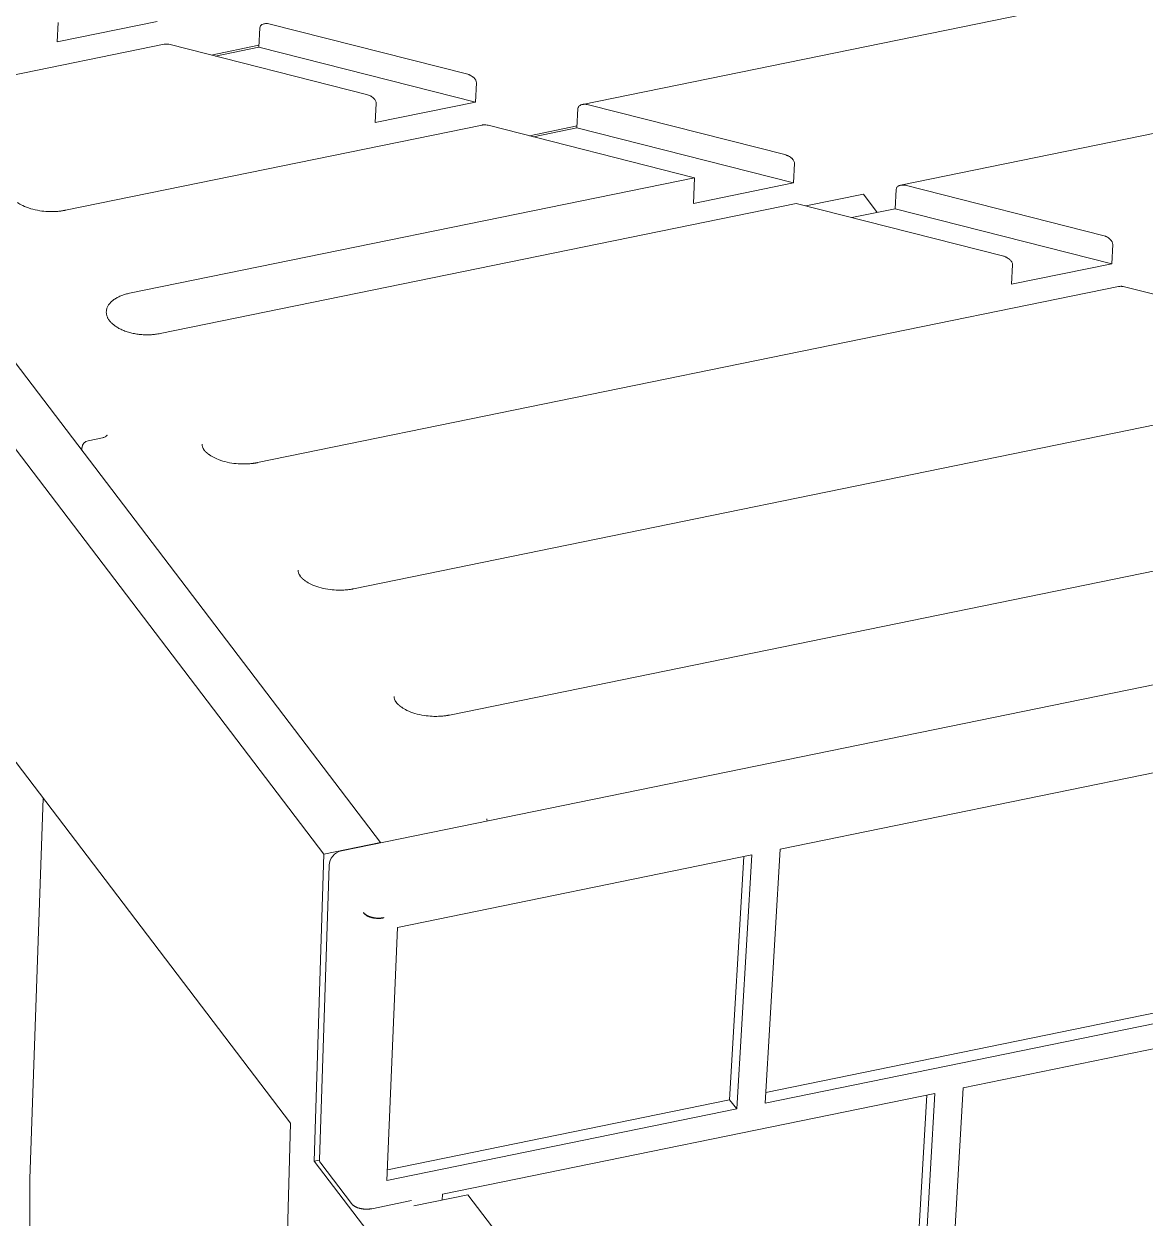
# Model space of a CAD drawing. Header units: millimetres. Extents: x 4267 to 8467, y 166 to 3136.
# Drawn here: x 4814.4 to 4880.7, y 1574.8 to 1645.4 of the extents above; entities that cross this region are included whole.
import ezdxf

# ---------------------------------------------------------------- set-up
doc = ezdxf.new("R2010")
doc.units = ezdxf.units.MM
doc.styles.get("Standard").update_dxf_attribs({"font": 'SimSun.ttf'})
doc.dimstyles.new('ISO-25', dxfattribs={"dimtxt": 2.5, "dimasz": 2.5, "dimexe": 1.25, "dimexo": 0.625, "dimtad": 1, "dimtxsty": 'Standard', "dimcen": 2.5, "dimadec": 0, "dimazin": 0, "dimtfac": 1, "dimtmove": 0, "dimatfit": 3, "dimfxl": 1, "dimarcsym": 0})

msp = doc.modelspace()

# ---------------------------------------------------------------- linework, layer by layer
at = {"linetype": 'Continuous', "lineweight": 5}
for p, q in [((4835.503, 1596.97, 326.374), (4654.46, 1834.855, 326.374)), ((4832.151, 1596.284, 326.374), (4651.108, 1834.169, 326.374)), ((4898.908, 1651.137, 326.374), (4847.441, 1640.606, 326.374)), ((4822.31, 1645.518, 326.374), (4816.385, 1644.306, 326.374)), ((4816.385, 1644.306, 326.374), (4816.442, 1645.447, 326.374)), ((4828.989, 1645.363, 326.374), (4840.592, 1642.417, 326.374)), ((4828.312, 1643.994, 326.374), (4828.369, 1645.135, 326.374)), ((4822.71, 1644.168, 326.374), (4811.198, 1641.813, 326.374)), ((4834.667, 1641.204, 326.374), (4823.064, 1644.151, 326.374)), ((4828.318, 1644.109, 326.374), (4825.499, 1643.532, 326.374)), ((4825.747, 1643.469, 326.374), (4828.312, 1643.994, 326.374)), ((4841.116, 1640.743, 326.374), (4828.312, 1643.994, 326.374)), ((4904.586, 1643.676, 326.374), (4866.247, 1635.831, 326.374)), ((4841.173, 1641.884, 326.374), (4841.116, 1640.743, 326.374)), ((4841.116, 1640.743, 326.374), (4835.191, 1639.531, 326.374)), ((4835.191, 1639.531, 326.374), (4835.248, 1640.672, 326.374)), ((4847.118, 1639.219, 326.374), (4847.175, 1640.36, 326.374)), ((4847.795, 1640.588, 326.374), (4859.398, 1637.642, 326.374)), ((4841.516, 1639.393, 326.374), (4816.877, 1634.351, 326.374)), ((4854.073, 1636.277, 326.374), (4841.869, 1639.376, 326.374)), ((4847.124, 1639.334, 326.374), (4844.305, 1638.758, 326.374)), ((4844.553, 1638.694, 326.374), (4847.118, 1639.219, 326.374)), ((4859.922, 1635.968, 326.374), (4847.118, 1639.219, 326.374)), ((4859.979, 1637.109, 326.374), (4859.922, 1635.968, 326.374)), ((4854.073, 1636.277, 326.374), (4820.672, 1629.442, 326.374)), ((4853.997, 1634.756, 326.374), (4854.073, 1636.277, 326.374)), ((4859.922, 1635.968, 326.374), (4853.997, 1634.756, 326.374)), ((4865.924, 1634.444, 326.374), (4865.981, 1635.585, 326.374)), ((4866.6, 1635.813, 326.374), (4878.204, 1632.867, 326.374)), ((4822.484, 1627.061, 326.374), (4860.075, 1634.753, 326.374)), ((4872.279, 1631.655, 326.374), (4860.075, 1634.753, 326.374)), ((4860.653, 1634.607, 326.374), (4864.049, 1635.301, 326.374)), ((4864.049, 1635.301, 326.374), (4864.866, 1634.228, 326.374)), ((4863.359, 1633.919, 326.374), (4865.924, 1634.444, 326.374)), ((4878.728, 1631.193, 326.374), (4865.924, 1634.444, 326.374)), ((4878.785, 1632.334, 326.374), (4878.728, 1631.193, 326.374)), ((4878.728, 1631.193, 326.374), (4872.803, 1629.981, 326.374)), ((4872.803, 1629.981, 326.374), (4872.86, 1631.122, 326.374)), ((4879.127, 1629.843, 326.374), (4828.233, 1619.429, 326.374)), ((4891.085, 1626.88, 326.374), (4879.481, 1629.826, 326.374)), ((4897.934, 1625.068, 326.374), (4833.912, 1611.968, 326.374)), ((4819.062, 1620.898, 326.374), (4818.223, 1620.727, 326.374)), ((4817.859, 1620.315, 326.374), (4817.848, 1620.168, 326.374)), ((4916.739, 1620.294, 326.374), (4839.59, 1604.507, 326.374)), ((4937.257, 1617.764, 326.374), (4833.191, 1596.469, 326.374)), ((4809.155, 1608.005, 326.374), (4830.184, 1580.374, 326.374)), ((4859.125, 1596.577, 326.374), (4886.845, 1602.249, 326.374)), ((4814.773, 1577.076, 326.374), (4815.565, 1599.582, 326.374)), ((4835.503, 1596.97, 326.374), (4832.151, 1596.284, 326.374)), ((4835.502, 1596.942, 326.374), (4835.503, 1596.97, 326.374)), ((4858.24, 1581.562, 326.374), (4859.125, 1596.577, 326.374)), ((4832.151, 1596.284, 326.374), (4831.59, 1578.132, 326.374)), ((4836.501, 1591.947, 326.374), (4857.449, 1596.234, 326.374)), ((4856.981, 1596.138, 326.374), (4856.132, 1581.746, 326.374)), ((4857.449, 1596.234, 326.374), (4856.564, 1581.219, 326.374)), ((4832.461, 1595.602, 326.374), (4831.895, 1578.213, 326.374)), ((4835.882, 1576.987, 326.374), (4836.501, 1591.947, 326.374)), ((4869.95, 1582.471, 326.374), (4903.467, 1589.33, 326.374)), ((4885.527, 1587.761, 326.374), (4858.276, 1582.185, 326.374)), ((4885.959, 1587.234, 326.374), (4858.24, 1581.562, 326.374)), ((4868.02, 1549.74, 326.374), (4869.95, 1582.471, 326.374)), ((4856.132, 1581.746, 326.374), (4835.908, 1577.607, 326.374)), ((4839.161, 1576.171, 326.374), (4868.274, 1582.128, 326.374)), ((4856.132, 1581.746, 326.374), (4856.564, 1581.219, 326.374)), ((4867.805, 1582.032, 326.374), (4865.912, 1549.924, 326.374)), ((4868.274, 1582.128, 326.374), (4866.344, 1549.398, 326.374)), ((4856.564, 1581.219, 326.374), (4835.882, 1576.987, 326.374)), ((4830.184, 1580.374, 326.374), (4827.953, 1498.934, 326.374)), ((4831.59, 1578.132, 326.374), (4831.895, 1578.194, 326.374)), ((4831.59, 1578.132, 326.374), (4835.577, 1572.893, 326.374)), ((4833.782, 1575.621, 326.374), (4831.97, 1578.002, 326.374)), ((4840.664, 1576.136, 326.374), (4837.479, 1575.484, 326.374)), ((4839.147, 1575.825, 326.374), (4839.161, 1576.171, 326.374)), ((4842.114, 1574.231, 326.374), (4840.664, 1576.136, 326.374)), ((4837.342, 1575.799, 326.374), (4834.982, 1575.316, 326.374))]:
    msp.add_line(p, q, dxfattribs=at)
for points in [[(4820.672, 1629.442), (4820.554, 1629.416, 0.009995), (4820.436, 1629.385, 0.009819), (4820.321, 1629.349, 0.010087), (4820.207, 1629.309, 0.011124), (4820.097, 1629.264, 0.012052), (4819.991, 1629.214, 0.012985), (4819.889, 1629.16, 0.014031), (4819.794, 1629.101, 0.015323), (4819.705, 1629.038, 0.016719), (4819.624, 1628.972, 0.018263), (4819.55, 1628.901, 0.01995), (4819.485, 1628.828, 0.021714), (4819.43, 1628.752, 0.023564), (4819.383, 1628.674, 0.025273), (4819.347, 1628.595, 0.026892), (4819.32, 1628.514, 0.028045), (4819.304, 1628.433, 0.028873), (4819.296, 1628.352, 0.028976), (4819.298, 1628.271, 0.028618), (4819.31, 1628.192, 0.027522), (4819.33, 1628.114, 0.02625), (4819.357, 1628.037, 0.02458), (4819.393, 1627.963, 0.022655), (4819.435, 1627.892, 0.020402), (4819.483, 1627.823, 0.019334), (4819.539, 1627.756, 0.018008), (4819.602, 1627.688, 0.016462), (4819.674, 1627.622, 0.01597), (4819.754, 1627.556, 0.015121), (4819.842, 1627.492, 0.014327), (4819.939, 1627.43, 0.013469), (4820.043, 1627.37, 0.012851), (4820.155, 1627.314, 0.012174), (4820.274, 1627.26, 0.011655), (4820.4, 1627.211, 0.011084), (4820.531, 1627.166, 0.010611), (4820.668, 1627.125, 0.010264), (4820.808, 1627.09, 0.010079), (4820.953, 1627.059, 0.009562), (4821.098, 1627.034, 0.008834), (4821.245, 1627.014, 0.009336), (4821.393, 1626.999, 0.010584), (4821.544, 1626.991, 0.008342), (4821.686, 1626.986, 0.003755), (4821.814, 1626.985, 0.010855), (4821.969, 1626.994, 0.01847), (4822.195, 1627.02, 0.009868), (4822.484, 1627.061, 0.005557)], [(4819.226, 1620.954), (4819.23, 1620.956, 0.002221), (4819.234, 1620.958, 0.002251), (4819.238, 1620.961, 0.002277), (4819.242, 1620.963, 0.002295), (4819.246, 1620.965, 0.002317), (4819.25, 1620.968, 0.002339), (4819.254, 1620.97, 0.002363), (4819.258, 1620.972, 0.002385), (4819.262, 1620.975, 0.00241), (4819.265, 1620.977, 0.002434), (4819.269, 1620.98, 0.00246), (4819.273, 1620.982, 0.002484), (4819.276, 1620.985, 0.002511), (4819.28, 1620.987, 0.002536), (4819.283, 1620.99, 0.002564), (4819.287, 1620.992, 0.002591), (4819.29, 1620.995, 0.00262), (4819.293, 1620.998, 0.002647), (4819.297, 1621, 0.002677), (4819.3, 1621.003, 0.002706), (4819.303, 1621.006, 0.002737), (4819.306, 1621.008, 0.002765), (4819.309, 1621.011, 0.002799), (4819.313, 1621.014, 0.002835), (4819.315, 1621.017, 0.002862), (4819.319, 1621.019, 0.002876), (4819.321, 1621.022, 0.002935), (4819.324, 1621.025, 0.003028), (4819.327, 1621.028, 0.002978), (4819.33, 1621.03, 0.002812), (4819.332, 1621.033, 0.003137), (4819.335, 1621.036, 0.003786), (4819.338, 1621.039, 0.002916), (4819.34, 1621.042, 0.001012), (4819.342, 1621.044, 0.004165), (4819.345, 1621.048, 0.007334), (4819.349, 1621.053, 0.003661), (4819.354, 1621.059, 0.001958)], [(4819.257, 1620.973), (4819.26, 1620.975, 0.00164), (4819.262, 1620.977, 0.001654), (4819.264, 1620.978, 0.001666), (4819.266, 1620.98, 0.001677), (4819.268, 1620.981, 0.00169), (4819.27, 1620.983, 0.001702), (4819.272, 1620.984, 0.001714), (4819.274, 1620.986, 0.001726), (4819.276, 1620.988, 0.001739), (4819.278, 1620.989, 0.001752), (4819.28, 1620.991, 0.001765), (4819.282, 1620.992, 0.001777), (4819.283, 1620.994, 0.001791), (4819.285, 1620.996, 0.001804), (4819.287, 1620.997, 0.001817), (4819.289, 1620.999, 0.00183), (4819.291, 1621.001, 0.001844), (4819.292, 1621.002, 0.001858), (4819.294, 1621.004, 0.001872), (4819.296, 1621.006, 0.001886), (4819.298, 1621.007, 0.0019), (4819.299, 1621.009, 0.001913), (4819.301, 1621.011, 0.001929), (4819.303, 1621.013, 0.001946), (4819.304, 1621.014, 0.001957), (4819.306, 1621.016, 0.001959), (4819.308, 1621.018, 0.001991), (4819.309, 1621.02, 0.002046), (4819.311, 1621.021, 0.002004), (4819.312, 1621.023, 0.001884), (4819.314, 1621.025, 0.002094), (4819.315, 1621.027, 0.002517), (4819.317, 1621.028, 0.001927), (4819.318, 1621.03, 0.000664), (4819.319, 1621.032, 0.002741), (4819.321, 1621.034, 0.004786), (4819.323, 1621.037, 0.002369), (4819.326, 1621.041, 0.001262)], [(4819.354, 1621.059), (4819.351, 1621.057, 0.003267), (4819.347, 1621.055, 0.003281), (4819.344, 1621.053, 0.003293), (4819.341, 1621.051, 0.003302), (4819.338, 1621.049, 0.003313), (4819.334, 1621.046, 0.003322), (4819.331, 1621.044, 0.003331), (4819.328, 1621.042, 0.003338), (4819.325, 1621.039, 0.003347), (4819.322, 1621.037, 0.003354), (4819.319, 1621.035, 0.00336), (4819.316, 1621.032, 0.003364), (4819.313, 1621.03, 0.003372), (4819.31, 1621.027, 0.003381), (4819.307, 1621.024, 0.003378), (4819.304, 1621.022, 0.00336), (4819.301, 1621.019, 0.003392), (4819.299, 1621.017, 0.00346), (4819.296, 1621.014, 0.003366), (4819.293, 1621.011, 0.003147), (4819.291, 1621.008, 0.003467), (4819.288, 1621.005, 0.00412), (4819.285, 1621.002, 0.003141), (4819.283, 1621, 0.001108), (4819.281, 1620.997, 0.0044), (4819.278, 1620.994, 0.007556), (4819.274, 1620.989, 0.003712), (4819.269, 1620.982, 0.001975)], [(4817.859, 1620.315), (4817.859, 1620.315, 0.000005), (4817.859, 1620.315, 0.000005), (4817.859, 1620.315, 0.000005), (4817.859, 1620.315, 0.000005), (4817.859, 1620.315, 0.000005), (4817.859, 1620.315, 0.000005), (4817.859, 1620.315, 0.000005), (4817.859, 1620.315, 0.000005), (4817.859, 1620.315, 0.000005), (4817.859, 1620.315, 0.000005), (4817.859, 1620.315, 0.000005), (4817.859, 1620.315, 0.000005), (4817.859, 1620.315, 0.000005), (4817.859, 1620.315, 0.000005), (4817.859, 1620.315, 0.000005), (4817.859, 1620.315, 0.000005), (4817.859, 1620.315, 0.000005), (4817.859, 1620.315, 0.000005), (4817.859, 1620.315, 0.000005), (4817.859, 1620.315, 0.000005), (4817.859, 1620.315, 0.000005), (4817.859, 1620.315, 0.000005), (4817.859, 1620.315, 0.000005), (4817.859, 1620.315, 0.000005), (4817.859, 1620.315, 0.000005), (4817.859, 1620.315, 0.000005), (4817.859, 1620.315, 0.000005), (4817.859, 1620.315, 0.000005), (4817.859, 1620.315, 0.000005), (4817.859, 1620.315, 0.000004), (4817.859, 1620.315, 0.000005), (4817.859, 1620.315, 0.000006), (4817.859, 1620.315, 0.000004), (4817.859, 1620.315, 0.000002), (4817.859, 1620.315, 0.000006), (4817.859, 1620.315, 0.000011), (4817.859, 1620.315, 0.000005), (4817.859, 1620.315, 0.000003)], [(4825.033, 1620.225), (4825.041, 1620.216, 0.002327), (4825.048, 1620.207, 0.002307), (4825.055, 1620.198, 0.002285), (4825.063, 1620.189, 0.002264), (4825.07, 1620.18, 0.002243), (4825.078, 1620.17, 0.002222), (4825.085, 1620.161, 0.002201), (4825.093, 1620.152, 0.00218), (4825.101, 1620.143, 0.002159), (4825.11, 1620.134, 0.002139), (4825.118, 1620.126, 0.002118), (4825.126, 1620.117, 0.002098), (4825.135, 1620.108, 0.002078), (4825.143, 1620.099, 0.002058), (4825.152, 1620.09, 0.002038), (4825.161, 1620.081, 0.002019), (4825.169, 1620.073, 0.001999), (4825.178, 1620.064, 0.00198), (4825.188, 1620.055, 0.001961), (4825.197, 1620.047, 0.001943), (4825.206, 1620.038, 0.001924), (4825.215, 1620.03, 0.001904), (4825.225, 1620.021, 0.001887), (4825.235, 1620.013, 0.001872), (4825.244, 1620.004, 0.00185), (4825.254, 1619.996, 0.001821), (4825.264, 1619.988, 0.001819), (4825.274, 1619.979, 0.001838), (4825.284, 1619.971, 0.001769), (4825.294, 1619.963, 0.001638), (4825.304, 1619.955, 0.001789), (4825.315, 1619.947, 0.002107), (4825.326, 1619.938, 0.001587), (4825.336, 1619.93, 0.000552), (4825.345, 1619.923, 0.002205), (4825.357, 1619.914, 0.003725), (4825.376, 1619.901, 0.001801), (4825.401, 1619.883, 0.00095)], [(4830.712, 1612.764), (4830.719, 1612.755, 0.002338), (4830.726, 1612.746, 0.002318), (4830.733, 1612.737, 0.002296), (4830.741, 1612.727, 0.002275), (4830.748, 1612.718, 0.002254), (4830.756, 1612.709, 0.002233), (4830.764, 1612.7, 0.002211), (4830.772, 1612.691, 0.002191), (4830.78, 1612.682, 0.00217), (4830.788, 1612.673, 0.002149), (4830.796, 1612.664, 0.002129), (4830.804, 1612.655, 0.002108), (4830.813, 1612.647, 0.002088), (4830.821, 1612.638, 0.002068), (4830.83, 1612.629, 0.002048), (4830.839, 1612.62, 0.002029), (4830.848, 1612.612, 0.002009), (4830.857, 1612.603, 0.00199), (4830.866, 1612.594, 0.00197), (4830.875, 1612.586, 0.001952), (4830.884, 1612.577, 0.001932), (4830.894, 1612.568, 0.001913), (4830.903, 1612.56, 0.001896), (4830.913, 1612.552, 0.001881), (4830.923, 1612.543, 0.001858), (4830.932, 1612.535, 0.001829), (4830.942, 1612.526, 0.001827), (4830.952, 1612.518, 0.001846), (4830.962, 1612.51, 0.001777), (4830.973, 1612.502, 0.001645), (4830.983, 1612.493, 0.001797), (4830.993, 1612.485, 0.002116), (4831.004, 1612.477, 0.001594), (4831.014, 1612.469, 0.000554), (4831.024, 1612.462, 0.002214), (4831.036, 1612.453, 0.003741), (4831.055, 1612.44, 0.001808), (4831.08, 1612.422, 0.000954)], [(4836.39, 1605.303), (4836.397, 1605.294, 0.00233), (4836.404, 1605.285, 0.00231), (4836.412, 1605.275, 0.002289), (4836.419, 1605.266, 0.002269), (4836.427, 1605.257, 0.002248), (4836.434, 1605.248, 0.002228), (4836.442, 1605.239, 0.002207), (4836.45, 1605.23, 0.002187), (4836.458, 1605.221, 0.002166), (4836.466, 1605.212, 0.002146), (4836.474, 1605.203, 0.002126), (4836.483, 1605.194, 0.002107), (4836.491, 1605.185, 0.002087), (4836.5, 1605.177, 0.002067), (4836.508, 1605.168, 0.002048), (4836.517, 1605.159, 0.002029), (4836.526, 1605.15, 0.002009), (4836.535, 1605.142, 0.00199), (4836.544, 1605.133, 0.001971), (4836.553, 1605.124, 0.001953), (4836.563, 1605.116, 0.001934), (4836.572, 1605.107, 0.001915), (4836.582, 1605.099, 0.001898), (4836.591, 1605.09, 0.001884), (4836.601, 1605.082, 0.001861), (4836.611, 1605.074, 0.001833), (4836.621, 1605.065, 0.001831), (4836.631, 1605.057, 0.00185), (4836.641, 1605.049, 0.001781), (4836.651, 1605.04, 0.00165), (4836.661, 1605.032, 0.001802), (4836.672, 1605.024, 0.002122), (4836.683, 1605.016, 0.001598), (4836.693, 1605.008, 0.000555), (4836.702, 1605.001, 0.002222), (4836.714, 1604.992, 0.003754), (4836.733, 1604.979, 0.001815), (4836.758, 1604.961, 0.000958)], [(4841.805, 1598.262), (4841.805, 1598.262, -0.000005), (4841.805, 1598.262, -0.000005), (4841.805, 1598.262, -0.000005), (4841.805, 1598.262, -0.000005), (4841.805, 1598.262, -0.000005), (4841.805, 1598.262, -0.000005), (4841.805, 1598.262, -0.000005), (4841.805, 1598.262, -0.000005), (4841.805, 1598.262, -0.000005), (4841.805, 1598.262, -0.000005), (4841.805, 1598.262, -0.000005), (4841.805, 1598.262, -0.000005), (4841.805, 1598.262, -0.000005), (4841.805, 1598.262, -0.000005), (4841.805, 1598.262, -0.000005), (4841.805, 1598.262, -0.000005), (4841.805, 1598.262, -0.000005), (4841.805, 1598.262, -0.000005), (4841.805, 1598.262, -0.000005), (4841.805, 1598.262, -0.000005), (4841.805, 1598.262, -0.000005), (4841.805, 1598.262, -0.000005), (4841.805, 1598.262, -0.000005), (4841.805, 1598.262, -0.000005), (4841.805, 1598.262, -0.000005), (4841.805, 1598.262, -0.000005), (4841.805, 1598.262, -0.000005), (4841.805, 1598.262, -0.000005), (4841.805, 1598.262, -0.000005), (4841.805, 1598.262, -0.000005), (4841.805, 1598.262, -0.000005), (4841.805, 1598.262, -0.000006), (4841.805, 1598.262, -0.000005), (4841.805, 1598.262, -0.000002), (4841.805, 1598.262, -0.000007), (4841.805, 1598.262, -0.000011), (4841.805, 1598.262, -0.000006), (4841.805, 1598.262, -0.000003)], [(4835.694, 1592.525), (4835.653, 1592.518, -0.007961), (4835.612, 1592.511, -0.007361), (4835.568, 1592.506, -0.007084), (4835.524, 1592.501, -0.007242), (4835.478, 1592.498, -0.007254), (4835.431, 1592.496, -0.007246), (4835.384, 1592.496, -0.007229), (4835.336, 1592.496, -0.0073), (4835.287, 1592.499, -0.007343), (4835.238, 1592.502, -0.007434), (4835.188, 1592.508, -0.007518), (4835.139, 1592.514, -0.007645), (4835.091, 1592.523, -0.007787), (4835.042, 1592.532, -0.007968), (4834.995, 1592.544, -0.008149), (4834.949, 1592.556, -0.008327), (4834.904, 1592.57, -0.008641), (4834.86, 1592.585, -0.009055), (4834.818, 1592.602, -0.00919), (4834.778, 1592.619, -0.008996), (4834.739, 1592.637, -0.010128), (4834.703, 1592.657, -0.012286), (4834.668, 1592.678, -0.01028), (4834.637, 1592.698, -0.004647), (4834.61, 1592.716, -0.014455), (4834.58, 1592.741, -0.026977), (4834.541, 1592.779, -0.015337), (4834.493, 1592.83, -0.008873)], [(4834.493, 1592.83), (4834.493, 1592.83, 0.000142), (4834.493, 1592.829, 0.000141), (4834.493, 1592.829, 0.000141), (4834.493, 1592.829, 0.000141), (4834.493, 1592.828, 0.000141), (4834.493, 1592.828, 0.000141), (4834.493, 1592.827, 0.000141), (4834.493, 1592.827, 0.000141), (4834.493, 1592.826, 0.00014), (4834.493, 1592.826, 0.00014), (4834.493, 1592.826, 0.00014), (4834.493, 1592.825, 0.00014), (4834.493, 1592.825, 0.00014), (4834.493, 1592.824, 0.00014), (4834.493, 1592.824, 0.00014), (4834.493, 1592.824, 0.000139), (4834.493, 1592.823, 0.00014), (4834.493, 1592.823, 0.000142), (4834.493, 1592.823, 0.000138), (4834.493, 1592.822, 0.000129), (4834.493, 1592.822, 0.000142), (4834.493, 1592.821, 0.000169), (4834.493, 1592.821, 0.000128), (4834.493, 1592.821, 0.000044), (4834.493, 1592.82, 0.000181), (4834.493, 1592.82, 0.000311), (4834.493, 1592.819, 0.000152), (4834.493, 1592.818, 0.00008)], [(4834.493, 1592.818), (4834.511, 1592.795, 0.016037), (4834.531, 1592.772, 0.014372), (4834.554, 1592.749, 0.01336), (4834.579, 1592.727, 0.013162), (4834.607, 1592.704, 0.01264), (4834.636, 1592.682, 0.012096), (4834.668, 1592.661, 0.011518), (4834.702, 1592.641, 0.011103), (4834.739, 1592.621, 0.010625), (4834.777, 1592.602, 0.010242), (4834.817, 1592.585, 0.009832), (4834.859, 1592.568, 0.009506), (4834.903, 1592.553, 0.009178), (4834.948, 1592.538, 0.00892), (4834.994, 1592.526, 0.00864), (4835.042, 1592.515, 0.008382), (4835.09, 1592.505, 0.008238), (4835.139, 1592.497, 0.008189), (4835.188, 1592.49, 0.007866), (4835.237, 1592.485, 0.007323), (4835.286, 1592.481, 0.007829), (4835.335, 1592.479, 0.008977), (4835.384, 1592.479, 0.007084), (4835.431, 1592.48, 0.003098), (4835.472, 1592.481, 0.009346), (4835.523, 1592.486, 0.015986), (4835.598, 1592.496, 0.008444), (4835.693, 1592.512, 0.004727)], [(4835.693, 1592.512), (4835.693, 1592.513, 0.000042), (4835.693, 1592.513, 0.000042), (4835.693, 1592.514, 0.000042), (4835.693, 1592.514, 0.000042), (4835.693, 1592.514, 0.000042), (4835.693, 1592.515, 0.000042), (4835.693, 1592.515, 0.000042), (4835.693, 1592.516, 0.000042), (4835.693, 1592.516, 0.000042), (4835.693, 1592.517, 0.000042), (4835.693, 1592.517, 0.000042), (4835.693, 1592.517, 0.000042), (4835.693, 1592.518, 0.000042), (4835.693, 1592.518, 0.000042), (4835.693, 1592.519, 0.000042), (4835.693, 1592.519, 0.000041), (4835.693, 1592.52, 0.000042), (4835.693, 1592.52, 0.000042), (4835.693, 1592.521, 0.000041), (4835.693, 1592.521, 0.000038), (4835.693, 1592.521, 0.000042), (4835.694, 1592.522, 0.00005), (4835.694, 1592.522, 0.000038), (4835.694, 1592.523, 0.000013), (4835.694, 1592.523, 0.000054), (4835.694, 1592.524, 0.000092), (4835.694, 1592.524, 0.000045), (4835.694, 1592.525, 0.000024)], [(4831.969, 1578.002), (4831.965, 1578.008, -0.004369), (4831.96, 1578.015, -0.004366), (4831.956, 1578.021, -0.004422), (4831.951, 1578.028, -0.004551), (4831.947, 1578.034, -0.004657), (4831.943, 1578.041, -0.004754), (4831.939, 1578.048, -0.00485), (4831.935, 1578.054, -0.004959), (4831.932, 1578.061, -0.005059), (4831.928, 1578.068, -0.005168), (4831.925, 1578.075, -0.005267), (4831.922, 1578.082, -0.005372), (4831.919, 1578.089, -0.005476), (4831.916, 1578.096, -0.005594), (4831.913, 1578.103, -0.005677), (4831.91, 1578.11, -0.005743), (4831.908, 1578.117, -0.005891), (4831.906, 1578.125, -0.00612), (4831.904, 1578.132, -0.006027), (4831.902, 1578.139, -0.005694), (4831.901, 1578.146, -0.006395), (4831.899, 1578.154, -0.007778), (4831.898, 1578.161, -0.005926), (4831.897, 1578.169, -0.00194), (4831.896, 1578.175, -0.008566), (4831.895, 1578.183, -0.015014), (4831.895, 1578.196, -0.007338), (4831.895, 1578.213, -0.003863)], [(4814.787, 1574.193, -0.011542), (4814.77, 1575.44, -0.005605), (4814.773, 1577.076, -0.002971)], [(4834.982, 1575.316), (4834.942, 1575.308, -0.007961), (4834.9, 1575.302, -0.00736), (4834.857, 1575.296, -0.007084), (4834.812, 1575.292, -0.007242), (4834.767, 1575.289, -0.007254), (4834.72, 1575.287, -0.007246), (4834.672, 1575.286, -0.00723), (4834.624, 1575.287, -0.0073), (4834.575, 1575.289, -0.007343), (4834.526, 1575.293, -0.007435), (4834.477, 1575.298, -0.007518), (4834.428, 1575.305, -0.007646), (4834.379, 1575.313, -0.007787), (4834.331, 1575.323, -0.007969), (4834.283, 1575.334, -0.00815), (4834.237, 1575.347, -0.008328), (4834.192, 1575.361, -0.008642), (4834.148, 1575.376, -0.009056), (4834.106, 1575.392, -0.009191), (4834.066, 1575.41, -0.008996), (4834.028, 1575.428, -0.010128), (4833.991, 1575.447, -0.012287), (4833.957, 1575.468, -0.01028), (4833.925, 1575.488, -0.004647), (4833.898, 1575.507, -0.014455), (4833.868, 1575.531, -0.026975), (4833.829, 1575.57, -0.015335), (4833.782, 1575.621, -0.008871)]]:
    msp.add_lwpolyline(points, format="xyb", dxfattribs=at)
for points, knots in [([(4828.369, 1645.135, 326.374), (4828.372, 1645.184, 326.374), (4828.388, 1645.227, 326.374), (4828.426, 1645.274, 326.374), (4828.436, 1645.285, 326.374), (4828.476, 1645.321, 326.374), (4828.513, 1645.343, 326.374), (4828.619, 1645.382, 326.374), (4828.689, 1645.393, 326.374), (4828.786, 1645.392, 326.374), (4828.802, 1645.392, 326.374), (4828.875, 1645.387, 326.374), (4828.931, 1645.378, 326.374), (4828.988, 1645.363, 326.374)], [0, 0, 0, 0, 0.25, 0.25, 0.3125, 0.3125, 0.5, 0.5, 0.75, 0.75, 0.8125, 0.8125, 1, 1, 1, 1]), ([(4823.063, 1644.151, 326.374), (4823.013, 1644.163, 326.374), (4822.97, 1644.171, 326.374), (4822.914, 1644.177, 326.374), (4822.897, 1644.178, 326.374), (4822.874, 1644.179, 326.374), (4822.864, 1644.18, 326.374), (4822.852, 1644.18, 326.374), (4822.847, 1644.18, 326.374), (4822.844, 1644.18, 326.374), (4822.844, 1644.18, 326.374), (4822.799, 1644.18, 326.374), (4822.76, 1644.177, 326.374), (4822.72, 1644.17, 326.374), (4822.714, 1644.169, 326.374), (4822.71, 1644.168, 326.374)], [0, 0, 0, 0, 0.125, 0.125, 0.1875, 0.1875, 0.21875, 0.234375, 0.2421875, 0.2421875, 0.25, 0.25, 0.375, 0.375, 0.3965245, 0.3965245, 0.3965245, 0.3965245]), ([(4840.592, 1642.417, 326.374), (4840.642, 1642.404, 326.374), (4840.686, 1642.389, 326.374), (4840.741, 1642.367, 326.374), (4840.757, 1642.36, 326.374), (4840.78, 1642.35, 326.374), (4840.79, 1642.345, 326.374), (4840.801, 1642.339, 326.374), (4840.806, 1642.337, 326.374), (4840.809, 1642.336, 326.374), (4840.809, 1642.335, 326.374), (4840.853, 1642.313, 326.374), (4840.891, 1642.29, 326.374), (4840.94, 1642.256, 326.374), (4840.956, 1642.244, 326.374), (4840.978, 1642.227, 326.374), (4840.985, 1642.221, 326.374), (4840.998, 1642.209, 326.374), (4841.004, 1642.204, 326.374), (4841.125, 1642.094, 326.374), (4841.178, 1641.978, 326.374), (4841.173, 1641.884, 326.374)], [0, 0, 0, 0, 0.125, 0.125, 0.1875, 0.1875, 0.21875, 0.234375, 0.242188, 0.242188, 0.25, 0.25, 0.375, 0.375, 0.4375, 0.4375, 0.46875, 0.46875, 0.5, 0.5, 1, 1, 1, 1]), ([(4835.248, 1640.672, 326.374), (4835.251, 1640.719, 326.374), (4835.239, 1640.771, 326.374), (4835.198, 1640.851, 326.374), (4835.181, 1640.878, 326.374), (4835.15, 1640.919, 326.374), (4835.132, 1640.939, 326.374), (4835.113, 1640.959, 326.374), (4835.1, 1640.972, 326.374), (4835.092, 1640.98, 326.374), (4835.061, 1641.008, 326.374), (4835.032, 1641.032, 326.374), (4834.982, 1641.066, 326.374), (4834.964, 1641.078, 326.374), (4834.936, 1641.095, 326.374), (4834.922, 1641.103, 326.374), (4834.905, 1641.112, 326.374), (4834.897, 1641.116, 326.374), (4834.892, 1641.119, 326.374), (4834.888, 1641.121, 326.374), (4834.84, 1641.145, 326.374), (4834.768, 1641.179, 326.374), (4834.667, 1641.204, 326.374)], [0, 0, 0, 0, 0.25, 0.25, 0.375, 0.375, 0.4375, 0.46875, 0.46875, 0.5, 0.5, 0.625, 0.625, 0.6875, 0.6875, 0.71875, 0.734375, 0.742188, 0.742188, 0.75, 0.75, 1, 1, 1, 1]), ([(4847.175, 1640.36, 326.374), (4847.178, 1640.407, 326.374), (4847.194, 1640.452, 326.374), (4847.242, 1640.511, 326.374), (4847.261, 1640.528, 326.374), (4847.296, 1640.552, 326.374), (4847.315, 1640.563, 326.374), (4847.335, 1640.573, 326.374), (4847.35, 1640.579, 326.374), (4847.358, 1640.582, 326.374), (4847.391, 1640.594, 326.374), (4847.422, 1640.603, 326.374), (4847.474, 1640.612, 326.374), (4847.492, 1640.614, 326.374), (4847.521, 1640.616, 326.374), (4847.536, 1640.617, 326.374), (4847.554, 1640.617, 326.374), (4847.562, 1640.618, 326.374), (4847.567, 1640.618, 326.374), (4847.571, 1640.618, 326.374), (4847.62, 1640.617, 326.374), (4847.694, 1640.614, 326.374), (4847.795, 1640.588, 326.374)], [0, 0, 0, 0, 0.25, 0.25, 0.375, 0.375, 0.4375, 0.46875, 0.46875, 0.5, 0.5, 0.625, 0.625, 0.6875, 0.6875, 0.71875, 0.734375, 0.742188, 0.742188, 0.75, 0.75, 1, 1, 1, 1]), ([(4841.869, 1639.376, 326.374), (4841.819, 1639.389, 326.374), (4841.776, 1639.396, 326.374), (4841.72, 1639.402, 326.374), (4841.703, 1639.403, 326.374), (4841.68, 1639.404, 326.374), (4841.669, 1639.405, 326.374), (4841.658, 1639.405, 326.374), (4841.653, 1639.405, 326.374), (4841.65, 1639.405, 326.374), (4841.65, 1639.405, 326.374), (4841.605, 1639.405, 326.374), (4841.566, 1639.402, 326.374), (4841.526, 1639.395, 326.374), (4841.52, 1639.394, 326.374), (4841.516, 1639.393, 326.374)], [0, 0, 0, 0, 0.125, 0.125, 0.1875, 0.1875, 0.21875, 0.234375, 0.2421875, 0.2421875, 0.25, 0.25, 0.375, 0.375, 0.3965248, 0.3965248, 0.3965248, 0.3965248]), ([(4859.398, 1637.642, 326.374), (4859.448, 1637.629, 326.374), (4859.492, 1637.614, 326.374), (4859.547, 1637.592, 326.374), (4859.563, 1637.585, 326.374), (4859.585, 1637.575, 326.374), (4859.596, 1637.57, 326.374), (4859.607, 1637.565, 326.374), (4859.612, 1637.562, 326.374), (4859.615, 1637.561, 326.374), (4859.615, 1637.56, 326.374), (4859.659, 1637.538, 326.374), (4859.696, 1637.515, 326.374), (4859.746, 1637.481, 326.374), (4859.762, 1637.469, 326.374), (4859.784, 1637.452, 326.374), (4859.791, 1637.446, 326.374), (4859.804, 1637.434, 326.374), (4859.81, 1637.429, 326.374), (4859.93, 1637.319, 326.374), (4859.984, 1637.203, 326.374), (4859.979, 1637.109, 326.374)], [0, 0, 0, 0, 0.125, 0.125, 0.1875, 0.1875, 0.21875, 0.234375, 0.242188, 0.242188, 0.25, 0.25, 0.375, 0.375, 0.4375, 0.4375, 0.46875, 0.46875, 0.5, 0.5, 1, 1, 1, 1]), ([(4865.981, 1635.585, 326.374), (4865.984, 1635.632, 326.374), (4866, 1635.677, 326.374), (4866.048, 1635.736, 326.374), (4866.067, 1635.753, 326.374), (4866.102, 1635.777, 326.374), (4866.121, 1635.788, 326.374), (4866.141, 1635.798, 326.374), (4866.156, 1635.804, 326.374), (4866.164, 1635.807, 326.374), (4866.197, 1635.82, 326.374), (4866.228, 1635.828, 326.374), (4866.28, 1635.837, 326.374), (4866.298, 1635.839, 326.374), (4866.327, 1635.841, 326.374), (4866.342, 1635.842, 326.374), (4866.36, 1635.843, 326.374), (4866.368, 1635.843, 326.374), (4866.373, 1635.843, 326.374), (4866.377, 1635.843, 326.374), (4866.426, 1635.843, 326.374), (4866.5, 1635.839, 326.374), (4866.6, 1635.813, 326.374)], [0, 0, 0, 0, 0.25, 0.25, 0.375, 0.375, 0.4375, 0.46875, 0.46875, 0.5, 0.5, 0.625, 0.625, 0.6875, 0.6875, 0.71875, 0.734375, 0.742188, 0.742188, 0.75, 0.75, 1, 1, 1, 1]), ([(4816.877, 1634.351, 326.374), (4816.875, 1634.351, 326.374), (4816.87, 1634.35, 326.374), (4816.864, 1634.349, 326.374), (4816.854, 1634.347, 326.374), (4816.843, 1634.345, 326.374), (4816.822, 1634.341, 326.374), (4816.792, 1634.335, 326.374), (4816.73, 1634.324, 326.374), (4816.661, 1634.314, 326.374), (4816.536, 1634.297, 326.374), (4816.393, 1634.283, 326.374), (4816.148, 1634.269, 326.374), (4815.808, 1634.271, 326.374), (4815.142, 1634.338, 326.374), (4814.497, 1634.531, 326.374), (4814.136, 1634.743, 326.374), (4814.045, 1634.806, 326.374)], [0, 0, 0, 0, 0.0013979, 0.0027997, 0.0045575, 0.0080917, 0.0098683, 0.0188439, 0.0279802, 0.051521, 0.063686, 0.1083241, 0.1422974, 0.2157643, 0.3167263, 0.5500747, 0.6450333, 0.6450333, 0.6450333, 0.6450333]), ([(4878.204, 1632.867, 326.374), (4878.254, 1632.854, 326.374), (4878.298, 1632.839, 326.374), (4878.352, 1632.817, 326.374), (4878.369, 1632.81, 326.374), (4878.391, 1632.8, 326.374), (4878.402, 1632.795, 326.374), (4878.413, 1632.79, 326.374), (4878.418, 1632.787, 326.374), (4878.421, 1632.786, 326.374), (4878.421, 1632.786, 326.374), (4878.465, 1632.763, 326.374), (4878.502, 1632.74, 326.374), (4878.552, 1632.706, 326.374), (4878.568, 1632.694, 326.374), (4878.59, 1632.677, 326.374), (4878.597, 1632.671, 326.374), (4878.61, 1632.659, 326.374), (4878.616, 1632.654, 326.374), (4878.736, 1632.544, 326.374), (4878.79, 1632.428, 326.374), (4878.785, 1632.334, 326.374)], [0, 0, 0, 0, 0.125, 0.125, 0.1875, 0.1875, 0.21875, 0.234375, 0.242188, 0.242188, 0.25, 0.25, 0.375, 0.375, 0.4375, 0.4375, 0.46875, 0.46875, 0.5, 0.5, 1, 1, 1, 1]), ([(4872.279, 1631.655, 326.374), (4872.336, 1631.64, 326.374), (4872.392, 1631.621, 326.374), (4872.463, 1631.589, 326.374), (4872.48, 1631.582, 326.374), (4872.574, 1631.533, 326.374), (4872.641, 1631.487, 326.374), (4872.74, 1631.397, 326.374), (4872.775, 1631.356, 326.374), (4872.81, 1631.301, 326.374), (4872.819, 1631.286, 326.374), (4872.851, 1631.221, 326.374), (4872.863, 1631.17, 326.374), (4872.86, 1631.122, 326.374)], [0, 0, 0, 0, 0.1875, 0.1875, 0.25, 0.25, 0.5, 0.5, 0.6875, 0.6875, 0.75, 0.75, 1, 1, 1, 1]), ([(4879.481, 1629.826, 326.374), (4879.431, 1629.839, 326.374), (4879.387, 1629.846, 326.374), (4879.332, 1629.852, 326.374), (4879.315, 1629.853, 326.374), (4879.292, 1629.855, 326.374), (4879.281, 1629.855, 326.374), (4879.27, 1629.855, 326.374), (4879.265, 1629.855, 326.374), (4879.262, 1629.855, 326.374), (4879.262, 1629.855, 326.374), (4879.217, 1629.855, 326.374), (4879.178, 1629.852, 326.374), (4879.137, 1629.845, 326.374), (4879.132, 1629.844, 326.374), (4879.127, 1629.843, 326.374)], [0, 0, 0, 0, 0.125, 0.125, 0.1875, 0.1875, 0.21875, 0.234375, 0.2421875, 0.2421875, 0.25, 0.25, 0.375, 0.375, 0.3965246, 0.3965246, 0.3965246, 0.3965246]), ([(4828.233, 1619.429, 326.374), (4828.231, 1619.429, 326.374), (4828.227, 1619.428, 326.374), (4828.22, 1619.426, 326.374), (4828.211, 1619.424, 326.374), (4828.2, 1619.422, 326.374), (4828.179, 1619.418, 326.374), (4828.149, 1619.413, 326.374), (4828.086, 1619.402, 326.374), (4828.018, 1619.391, 326.374), (4827.893, 1619.375, 326.374), (4827.75, 1619.36, 326.374), (4827.505, 1619.347, 326.374), (4827.164, 1619.348, 326.374), (4826.499, 1619.415, 326.374), (4825.853, 1619.608, 326.374), (4825.493, 1619.821, 326.374), (4825.401, 1619.883, 326.374)], [0, 0, 0, 0, 0.0013979, 0.0027997, 0.0045575, 0.0080917, 0.0098683, 0.0188439, 0.0279802, 0.051521, 0.063686, 0.1083241, 0.1422974, 0.2157643, 0.3167263, 0.5500747, 0.6450333, 0.6450333, 0.6450333, 0.6450333]), ([(4833.912, 1611.968, 326.374), (4833.91, 1611.967, 326.374), (4833.905, 1611.967, 326.374), (4833.899, 1611.965, 326.374), (4833.889, 1611.963, 326.374), (4833.878, 1611.961, 326.374), (4833.857, 1611.957, 326.374), (4833.827, 1611.952, 326.374), (4833.765, 1611.941, 326.374), (4833.696, 1611.93, 326.374), (4833.572, 1611.913, 326.374), (4833.428, 1611.899, 326.374), (4833.183, 1611.886, 326.374), (4832.843, 1611.887, 326.374), (4832.177, 1611.954, 326.374), (4831.532, 1612.147, 326.374), (4831.171, 1612.36, 326.374), (4831.08, 1612.422, 326.374)], [0, 0, 0, 0, 0.0013979, 0.0027997, 0.0045575, 0.0080917, 0.0098683, 0.0188439, 0.0279802, 0.051521, 0.063686, 0.1083241, 0.1422974, 0.2157643, 0.3167263, 0.5500747, 0.6450333, 0.6450333, 0.6450333, 0.6450333]), ([(4839.59, 1604.507, 326.374), (4839.588, 1604.506, 326.374), (4839.584, 1604.505, 326.374), (4839.577, 1604.504, 326.374), (4839.567, 1604.502, 326.374), (4839.557, 1604.5, 326.374), (4839.535, 1604.496, 326.374), (4839.506, 1604.49, 326.374), (4839.443, 1604.479, 326.374), (4839.374, 1604.469, 326.374), (4839.25, 1604.452, 326.374), (4839.106, 1604.438, 326.374), (4838.862, 1604.425, 326.374), (4838.521, 1604.426, 326.374), (4837.855, 1604.493, 326.374), (4837.21, 1604.686, 326.374), (4836.849, 1604.898, 326.374), (4836.758, 1604.961, 326.374)], [0, 0, 0, 0, 0.0013979, 0.0027997, 0.0045575, 0.0080917, 0.0098683, 0.0188439, 0.0279802, 0.051521, 0.063686, 0.1083241, 0.1422974, 0.2157643, 0.3167263, 0.5500747, 0.6450333, 0.6450333, 0.6450333, 0.6450333])]:
    msp.add_open_spline(points, degree=3, knots=knots, dxfattribs=at)
for points in [[(4818.223, 1620.727, 326.374), (4818.029, 1620.69, 326.374), (4817.872, 1620.513, 326.374), (4817.86, 1620.315, 326.374)], [(4819.226, 1620.954, 326.374), (4819.19, 1620.935, 326.374), (4819.132, 1620.912, 326.374), (4819.062, 1620.898, 326.374)], [(4825.089, 1620.17, 326.374), (4824.982, 1620.309, 326.374), (4824.951, 1620.433, 326.374), (4824.956, 1620.524, 326.374)], [(4830.768, 1612.708, 326.374), (4830.66, 1612.848, 326.374), (4830.629, 1612.972, 326.374), (4830.634, 1613.063, 326.374)], [(4836.446, 1605.247, 326.374), (4836.339, 1605.387, 326.374), (4836.308, 1605.51, 326.374), (4836.313, 1605.602, 326.374)], [(4841.805, 1598.262, 326.374), (4841.794, 1598.298, 326.374), (4841.79, 1598.329, 326.374), (4841.791, 1598.359, 326.374)], [(4841.791, 1598.359, 326.374), (4841.791, 1598.36, 326.374), (4841.791, 1598.361, 326.374), (4841.791, 1598.362, 326.374)], [(4841.813, 1598.233, 326.374), (4841.811, 1598.243, 326.374), (4841.808, 1598.253, 326.374), (4841.805, 1598.262, 326.374)], [(4833.191, 1596.469, 326.374), (4832.793, 1596.394, 326.374), (4832.475, 1596.025, 326.374), (4832.461, 1595.619, 326.374)], [(4832.461, 1595.619, 326.374), (4832.461, 1595.614, 326.374), (4832.461, 1595.608, 326.374), (4832.46, 1595.602, 326.374)]]:
    msp.add_open_spline(points, degree=3, dxfattribs=at)

# ---------------------------------------------------------------- leaders
at = {"lineweight": 5}
msp.add_leader([(4610.688, 1816.503, 326.374), (4610.688, 1441.555, 326.374), (4991.127, 1441.555, 326.374)], dimstyle='ISO-25', override={"dimtxt": 10, "dimgap": 0.625, "dimtad": 0, "dimarcsym": 1}, dxfattribs=at)

doc.saveas('drawing.dxf')
